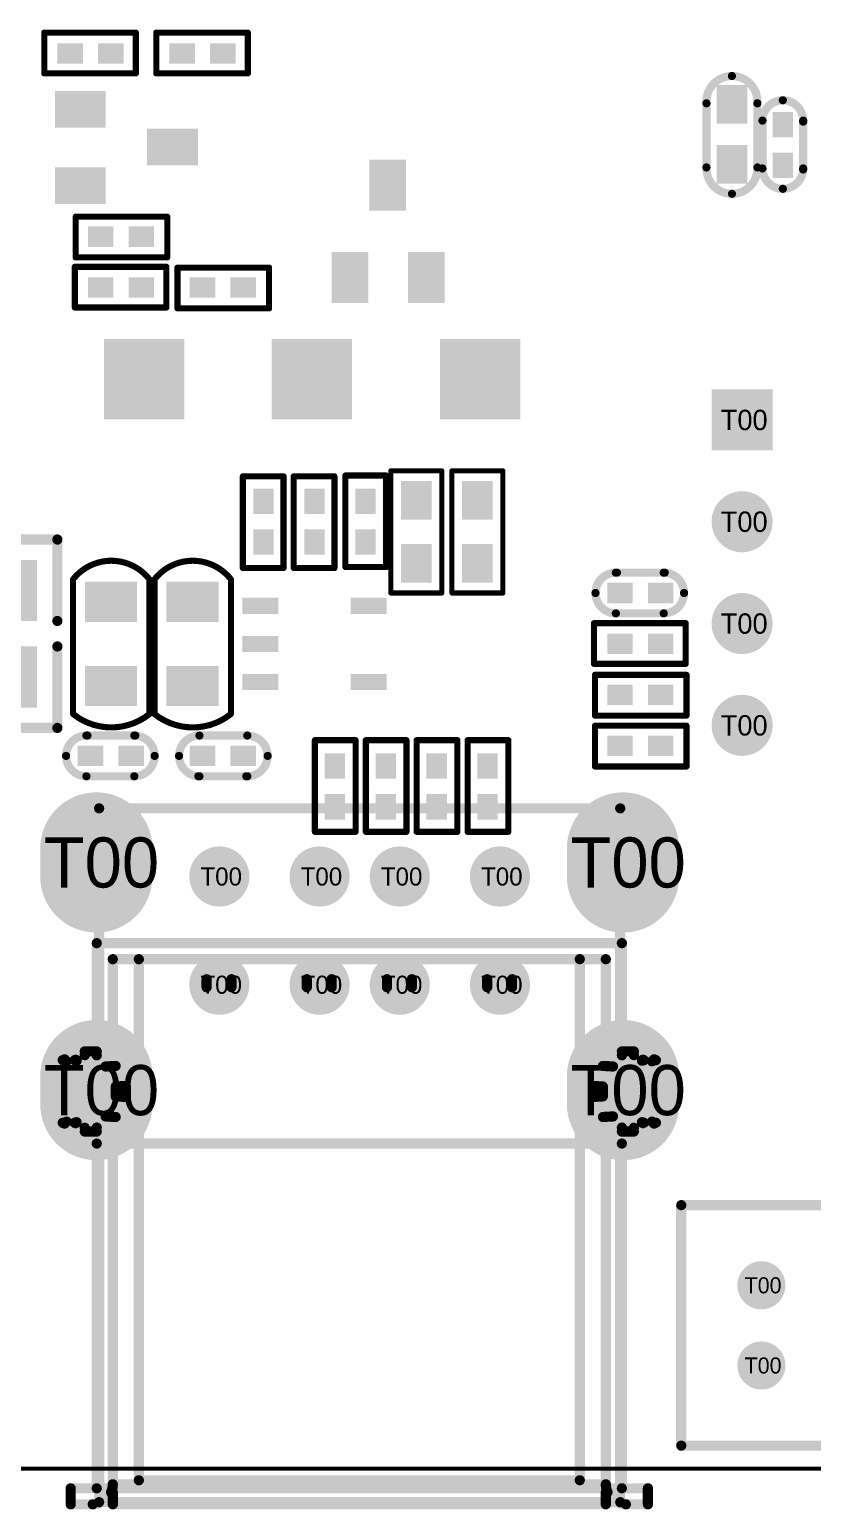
# Model space of a CAD drawing. Extents: x -400 to 4142, y 20 to 2756.
# Drawn here: x 1130 to 1899, y 20 to 1473 of the extents above; entities that cross this region are included whole.
import ezdxf

# ---------------------------------------------------------------- set-up
doc = ezdxf.new("R2010")
doc.units = 0
doc.header["$MEASUREMENT"] = 0
for name, color, linetype in [('2DLINES_1', 3, 'Continuous'), ('BOARD_OUTLINE', 1, 'Continuous'), ('COMP_OUTLINE_BOTTOM', 6, 'Continuous'), ('COMP_OUTLINE_TOP', 4, 'Continuous'), ('PADLAYER_BOTTOM', 7, 'Continuous'), ('PADLAYER_TOP', 5, 'Continuous'), ('TOOL_TOP', 8, 'Continuous'), ('TOOLCODE_TOP', 9, 'Continuous')]:
    doc.layers.add(name, color=color, linetype=linetype)

msp = doc.modelspace()

# ---------------------------------------------------------------- linework, layer by layer
at = {"layer": '2DLINES_1', "const_width": 10}
for points in [[(1198.473, 708.47), (1710.284, 708.47)], [(1198.473, 26.974), (1198.473, 708.47)], [(1710.284, 708.47), (1710.284, 26.974)], [(1710.284, 26.974), (1198.473, 26.974)]]:
    msp.add_lwpolyline(points, dxfattribs=at)
at = {"layer": '2DLINES_1', "const_width": 5}
for points in [[(1195.973, 708.47, 1), (1200.973, 708.47, 1)], [(1195.973, 708.47, 1), (1200.973, 708.47, 1)], [(1707.784, 708.47, 1), (1712.784, 708.47, 1)], [(1707.784, 708.47, 1), (1712.784, 708.47, 1)], [(1195.973, 26.974, 1), (1200.973, 26.974, 1)], [(1195.973, 26.974, 1), (1200.973, 26.974, 1)], [(1707.784, 26.974, 1), (1712.784, 26.974, 1)], [(1707.784, 26.974, 1), (1712.784, 26.974, 1)]]:
    msp.add_lwpolyline(points, format="xyb", close=True, dxfattribs=at)
at = {"layer": 'BOARD_OUTLINE', "const_width": 3.937}
msp.add_lwpolyline([(73.858, 60), (3930.866, 60, 0.414214)], format="xyb", dxfattribs=at)
at = {"layer": 'COMP_OUTLINE_BOTTOM'}
for points, const_width in [([(1234.57, 1470.39), (1144.57, 1470.39)], 6), ([(1144.57, 1470.39), (1144.57, 1430.39)], 6), ([(1234.57, 1430.39), (1234.57, 1470.39)], 6), ([(1344.57, 1470.39), (1254.57, 1470.39)], 6), ([(1254.57, 1470.39), (1254.57, 1430.39)], 6), ([(1344.57, 1430.39), (1344.57, 1470.39)], 6), ([(1144.57, 1430.39), (1234.57, 1430.39)], 6), ([(1254.57, 1430.39), (1344.57, 1430.39)], 6), ([(1850, 1384), (1850, 1337)], 8), ([(1890, 1383), (1890, 1336)], 8), ([(1175.43, 1289.61), (1175.43, 1249.61)], 6), ([(1265.43, 1289.61), (1175.43, 1289.61)], 6), ([(1265.43, 1249.61), (1265.43, 1289.61)], 6), ([(1175.43, 1249.61), (1265.43, 1249.61)], 6), ([(1264.57, 1240.39), (1174.57, 1240.39)], 6), ([(1174.57, 1240.39), (1174.57, 1200.39)], 6), ([(1264.57, 1200.39), (1264.57, 1240.39)], 6), ([(1275.43, 1239.61), (1275.43, 1199.61)], 6), ([(1365.43, 1239.61), (1275.43, 1239.61)], 6), ([(1365.43, 1199.61), (1365.43, 1239.61)], 6), ([(1174.57, 1200.39), (1264.57, 1200.39)], 6), ([(1275.43, 1199.61), (1365.43, 1199.61)], 6), ([(1379.61, 1034.57), (1339.61, 1034.57)], 6), ([(1339.61, 1034.57), (1339.61, 944.57)], 6), ([(1379.61, 944.57), (1379.61, 1034.57)], 6), ([(1429.61, 1034.57), (1389.61, 1034.57)], 6), ([(1389.61, 1034.57), (1389.61, 944.57)], 6), ([(1429.61, 944.57), (1429.61, 1034.57)], 6), ([(1480.39, 1035.43), (1440.39, 1035.43)], 6), ([(1440.39, 1035.43), (1440.39, 945.43)], 6), ([(1480.39, 945.43), (1480.39, 1035.43)], 6), ([(1535, 1040), (1485, 1040)], 5), ([(1485, 1040), (1485, 920)], 5), ([(1535, 920), (1535, 1040)], 5), ([(1595, 1040), (1545, 1040)], 5), ([(1545, 1040), (1545, 920)], 5), ([(1595, 920), (1595, 1040)], 5), ([(1157.5, 972.5), (1062.5, 972.5)], 10), ([(1157.5, 892.5), (1157.5, 972.5)], 10), ([(1339.61, 944.57), (1379.61, 944.57)], 6), ([(1389.61, 944.57), (1429.61, 944.57)], 6), ([(1440.39, 945.43), (1480.39, 945.43)], 6), ([(1707, 940), (1754, 940)], 8), ([(1485, 920), (1535, 920)], 5), ([(1545, 920), (1595, 920)], 5), ([(1706, 900), (1753, 900)], 8), ([(1774.57, 890.39), (1684.57, 890.39)], 6), ([(1684.57, 890.39), (1684.57, 850.39)], 6), ([(1774.57, 850.39), (1774.57, 890.39)], 6), ([(1157.5, 867.5), (1157.5, 787.5)], 10), ([(1684.57, 850.39), (1774.57, 850.39)], 6), ([(1685.43, 839.61), (1685.43, 799.61)], 6), ([(1775.43, 839.61), (1685.43, 839.61)], 6), ([(1775.43, 799.61), (1775.43, 839.61)], 6), ([(1685.43, 799.61), (1775.43, 799.61)], 6), ([(1157.5, 787.5), (1062.5, 787.5)], 10), ([(1685.43, 789.61), (1685.43, 749.61)], 6), ([(1775.43, 789.61), (1685.43, 789.61)], 6), ([(1775.43, 749.61), (1775.43, 789.61)], 6), ([(1187, 780), (1234, 780)], 8), ([(1344, 780), (1297, 780)], 8), ([(1450.39, 775.43), (1410.39, 775.43)], 6), ([(1410.39, 775.43), (1410.39, 685.43)], 6), ([(1450.39, 685.43), (1450.39, 775.43)], 6), ([(1500.39, 775.43), (1460.39, 775.43)], 6), ([(1460.39, 775.43), (1460.39, 685.43)], 6), ([(1500.39, 685.43), (1500.39, 775.43)], 6), ([(1550.39, 775.43), (1510.39, 775.43)], 6), ([(1510.39, 775.43), (1510.39, 685.43)], 6), ([(1550.39, 685.43), (1550.39, 775.43)], 6), ([(1600.39, 775.43), (1560.39, 775.43)], 6), ([(1560.39, 775.43), (1560.39, 685.43)], 6), ([(1600.39, 685.43), (1600.39, 775.43)], 6), ([(1186, 740), (1233, 740)], 8), ([(1343, 740), (1296, 740)], 8), ([(1685.43, 749.61), (1775.43, 749.61)], 6), ([(1410.39, 685.43), (1450.39, 685.43)], 6), ([(1460.39, 685.43), (1500.39, 685.43)], 6), ([(1510.39, 685.43), (1550.39, 685.43)], 6), ([(1560.39, 685.43), (1600.39, 685.43)], 6)]:
    msp.add_lwpolyline(points, dxfattribs=dict(at, const_width=const_width))
for points, const_width in [([(1143.07, 1470.39, 1), (1146.07, 1470.39, 1)], 3), ([(1143.07, 1470.39, 1), (1146.07, 1470.39, 1)], 3), ([(1233.07, 1470.39, 1), (1236.07, 1470.39, 1)], 3), ([(1233.07, 1470.39, 1), (1236.07, 1470.39, 1)], 3), ([(1253.07, 1470.39, 1), (1256.07, 1470.39, 1)], 3), ([(1253.07, 1470.39, 1), (1256.07, 1470.39, 1)], 3), ([(1343.07, 1470.39, 1), (1346.07, 1470.39, 1)], 3), ([(1343.07, 1470.39, 1), (1346.07, 1470.39, 1)], 3), ([(1143.07, 1430.39, 1), (1146.07, 1430.39, 1)], 3), ([(1143.07, 1430.39, 1), (1146.07, 1430.39, 1)], 3), ([(1233.07, 1430.39, 1), (1236.07, 1430.39, 1)], 3), ([(1233.07, 1430.39, 1), (1236.07, 1430.39, 1)], 3), ([(1253.07, 1430.39, 1), (1256.07, 1430.39, 1)], 3), ([(1253.07, 1430.39, 1), (1256.07, 1430.39, 1)], 3), ([(1343.07, 1430.39, 1), (1346.07, 1430.39, 1)], 3), ([(1343.07, 1430.39, 1), (1346.07, 1430.39, 1)], 3), ([(1818, 1427.799, 1), (1822, 1427.799, 1)], 4), ([(1818, 1427.799, 1), (1822, 1427.799, 1)], 4), ([(1793, 1400.99, 1), (1797, 1400.99, 1)], 4), ([(1793, 1400.99, 1), (1797, 1400.99, 1)], 4), ([(1843, 1400.99, 1), (1847, 1400.99, 1)], 4), ([(1843, 1400.99, 1), (1847, 1400.99, 1)], 4), ([(1868, 1404, 1), (1872, 1404, 1)], 4), ([(1868, 1404, 1), (1872, 1404, 1)], 4), ([(1848, 1384, 1), (1852, 1384, 1)], 4), ([(1848, 1384, 1), (1852, 1384, 1)], 4), ([(1888, 1384, 1), (1892, 1384, 1)], 4), ([(1888, 1383, 1), (1892, 1383, 1)], 4), ([(1793, 1337.99, 1), (1797, 1337.99, 1)], 4), ([(1793, 1337.99, 1), (1797, 1337.99, 1)], 4), ([(1843, 1337.99, 1), (1847, 1337.99, 1)], 4), ([(1843, 1337.99, 1), (1847, 1337.99, 1)], 4), ([(1848, 1337, 1), (1852, 1337, 1)], 4), ([(1848, 1337, 1), (1852, 1337, 1)], 4), ([(1888, 1337, 1), (1892, 1337, 1)], 4), ([(1888, 1336, 1), (1892, 1336, 1)], 4), ([(1818, 1312.079, 1), (1822, 1312.079, 1)], 4), ([(1818, 1312.079, 1), (1822, 1312.079, 1)], 4), ([(1868, 1317, 1), (1872, 1317, 1)], 4), ([(1868, 1317, 1), (1872, 1317, 1)], 4), ([(1173.93, 1289.61, 1), (1176.93, 1289.61, 1)], 3), ([(1173.93, 1289.61, 1), (1176.93, 1289.61, 1)], 3), ([(1263.93, 1289.61, 1), (1266.93, 1289.61, 1)], 3), ([(1263.93, 1289.61, 1), (1266.93, 1289.61, 1)], 3), ([(1173.93, 1249.61, 1), (1176.93, 1249.61, 1)], 3), ([(1173.93, 1249.61, 1), (1176.93, 1249.61, 1)], 3), ([(1263.93, 1249.61, 1), (1266.93, 1249.61, 1)], 3), ([(1263.93, 1249.61, 1), (1266.93, 1249.61, 1)], 3), ([(1173.07, 1240.39, 1), (1176.07, 1240.39, 1)], 3), ([(1173.07, 1240.39, 1), (1176.07, 1240.39, 1)], 3), ([(1263.07, 1240.39, 1), (1266.07, 1240.39, 1)], 3), ([(1263.07, 1240.39, 1), (1266.07, 1240.39, 1)], 3), ([(1273.93, 1239.61, 1), (1276.93, 1239.61, 1)], 3), ([(1273.93, 1239.61, 1), (1276.93, 1239.61, 1)], 3), ([(1363.93, 1239.61, 1), (1366.93, 1239.61, 1)], 3), ([(1363.93, 1239.61, 1), (1366.93, 1239.61, 1)], 3), ([(1173.07, 1200.39, 1), (1176.07, 1200.39, 1)], 3), ([(1173.07, 1200.39, 1), (1176.07, 1200.39, 1)], 3), ([(1263.07, 1200.39, 1), (1266.07, 1200.39, 1)], 3), ([(1263.07, 1200.39, 1), (1266.07, 1200.39, 1)], 3), ([(1273.93, 1199.61, 1), (1276.93, 1199.61, 1)], 3), ([(1273.93, 1199.61, 1), (1276.93, 1199.61, 1)], 3), ([(1363.93, 1199.61, 1), (1366.93, 1199.61, 1)], 3), ([(1363.93, 1199.61, 1), (1366.93, 1199.61, 1)], 3), ([(1338.11, 1034.57, 1), (1341.11, 1034.57, 1)], 3), ([(1338.11, 1034.57, 1), (1341.11, 1034.57, 1)], 3), ([(1378.11, 1034.57, 1), (1381.11, 1034.57, 1)], 3), ([(1378.11, 1034.57, 1), (1381.11, 1034.57, 1)], 3), ([(1388.11, 1034.57, 1), (1391.11, 1034.57, 1)], 3), ([(1388.11, 1034.57, 1), (1391.11, 1034.57, 1)], 3), ([(1428.11, 1034.57, 1), (1431.11, 1034.57, 1)], 3), ([(1428.11, 1034.57, 1), (1431.11, 1034.57, 1)], 3), ([(1438.89, 1035.43, 1), (1441.89, 1035.43, 1)], 3), ([(1438.89, 1035.43, 1), (1441.89, 1035.43, 1)], 3), ([(1478.89, 1035.43, 1), (1481.89, 1035.43, 1)], 3), ([(1478.89, 1035.43, 1), (1481.89, 1035.43, 1)], 3), ([(1483.75, 1040, 1), (1486.25, 1040, 1)], 2.5), ([(1483.75, 1040, 1), (1486.25, 1040, 1)], 2.5), ([(1533.75, 1040, 1), (1536.25, 1040, 1)], 2.5), ([(1533.75, 1040, 1), (1536.25, 1040, 1)], 2.5), ([(1543.75, 1040, 1), (1546.25, 1040, 1)], 2.5), ([(1543.75, 1040, 1), (1546.25, 1040, 1)], 2.5), ([(1593.75, 1040, 1), (1596.25, 1040, 1)], 2.5), ([(1593.75, 1040, 1), (1596.25, 1040, 1)], 2.5), ([(1155, 972.5, 1), (1160, 972.5, 1)], 5), ([(1155, 972.5, 1), (1160, 972.5, 1)], 5), ([(1208.9, 951.696, 1), (1211.9, 951.696, 1)], 3), ([(1208.9, 951.696, 1), (1211.9, 951.696, 1)], 3), ([(1288.9, 951.696, 1), (1291.9, 951.696, 1)], 3), ([(1288.9, 951.696, 1), (1291.9, 951.696, 1)], 3), ([(1338.11, 944.57, 1), (1341.11, 944.57, 1)], 3), ([(1338.11, 944.57, 1), (1341.11, 944.57, 1)], 3), ([(1378.11, 944.57, 1), (1381.11, 944.57, 1)], 3), ([(1378.11, 944.57, 1), (1381.11, 944.57, 1)], 3), ([(1388.11, 944.57, 1), (1391.11, 944.57, 1)], 3), ([(1388.11, 944.57, 1), (1391.11, 944.57, 1)], 3), ([(1428.11, 944.57, 1), (1431.11, 944.57, 1)], 3), ([(1428.11, 944.57, 1), (1431.11, 944.57, 1)], 3), ([(1438.89, 945.43, 1), (1441.89, 945.43, 1)], 3), ([(1438.89, 945.43, 1), (1441.89, 945.43, 1)], 3), ([(1478.89, 945.43, 1), (1481.89, 945.43, 1)], 3), ([(1478.89, 945.43, 1), (1481.89, 945.43, 1)], 3), ([(1171.4, 933.458, 1), (1174.4, 933.458, 1)], 3), ([(1171.4, 933.458, 1), (1174.4, 933.458, 1)], 3), ([(1246.4, 933.458, 1), (1249.4, 933.458, 1)], 3), ([(1246.4, 933.458, 1), (1249.4, 933.458, 1)], 3), ([(1251.4, 933.458, 1), (1254.4, 933.458, 1)], 3), ([(1251.4, 933.458, 1), (1254.4, 933.458, 1)], 3), ([(1326.4, 933.458, 1), (1329.4, 933.458, 1)], 3), ([(1326.4, 933.458, 1), (1329.4, 933.458, 1)], 3), ([(1704, 940, 1), (1708, 940, 1)], 4), ([(1705, 940, 1), (1709, 940, 1)], 4), ([(1751, 940, 1), (1755, 940, 1)], 4), ([(1752, 940, 1), (1756, 940, 1)], 4), ([(1483.75, 920, 1), (1486.25, 920, 1)], 2.5), ([(1483.75, 920, 1), (1486.25, 920, 1)], 2.5), ([(1533.75, 920, 1), (1536.25, 920, 1)], 2.5), ([(1533.75, 920, 1), (1536.25, 920, 1)], 2.5), ([(1543.75, 920, 1), (1546.25, 920, 1)], 2.5), ([(1543.75, 920, 1), (1546.25, 920, 1)], 2.5), ([(1593.75, 920, 1), (1596.25, 920, 1)], 2.5), ([(1593.75, 920, 1), (1596.25, 920, 1)], 2.5), ([(1684, 920, 1), (1688, 920, 1)], 4), ([(1684, 920, 1), (1688, 920, 1)], 4), ([(1771, 920, 1), (1775, 920, 1)], 4), ([(1771, 920, 1), (1775, 920, 1)], 4), ([(1704, 900, 1), (1708, 900, 1)], 4), ([(1704, 900, 1), (1708, 900, 1)], 4), ([(1751, 900, 1), (1755, 900, 1)], 4), ([(1751, 900, 1), (1755, 900, 1)], 4), ([(1155, 892.5, 1), (1160, 892.5, 1)], 5), ([(1683.07, 890.39, 1), (1686.07, 890.39, 1)], 3), ([(1683.07, 890.39, 1), (1686.07, 890.39, 1)], 3), ([(1773.07, 890.39, 1), (1776.07, 890.39, 1)], 3), ([(1773.07, 890.39, 1), (1776.07, 890.39, 1)], 3), ([(1155, 867.5, 1), (1160, 867.5, 1)], 5), ([(1683.07, 850.39, 1), (1686.07, 850.39, 1)], 3), ([(1683.07, 850.39, 1), (1686.07, 850.39, 1)], 3), ([(1773.07, 850.39, 1), (1776.07, 850.39, 1)], 3), ([(1773.07, 850.39, 1), (1776.07, 850.39, 1)], 3), ([(1683.93, 839.61, 1), (1686.93, 839.61, 1)], 3), ([(1683.93, 839.61, 1), (1686.93, 839.61, 1)], 3), ([(1773.93, 839.61, 1), (1776.93, 839.61, 1)], 3), ([(1773.93, 839.61, 1), (1776.93, 839.61, 1)], 3), ([(1171.4, 801.07, 1), (1174.4, 801.07, 1)], 3), ([(1171.4, 801.07, 1), (1174.4, 801.07, 1)], 3), ([(1246.4, 801.07, 1), (1249.4, 801.07, 1)], 3), ([(1246.4, 801.07, 1), (1249.4, 801.07, 1)], 3), ([(1251.4, 801.07, 1), (1254.4, 801.07, 1)], 3), ([(1251.4, 801.07, 1), (1254.4, 801.07, 1)], 3), ([(1326.4, 801.07, 1), (1329.4, 801.07, 1)], 3), ([(1326.4, 801.07, 1), (1329.4, 801.07, 1)], 3), ([(1683.93, 799.61, 1), (1686.93, 799.61, 1)], 3), ([(1683.93, 799.61, 1), (1686.93, 799.61, 1)], 3), ([(1773.93, 799.61, 1), (1776.93, 799.61, 1)], 3), ([(1773.93, 799.61, 1), (1776.93, 799.61, 1)], 3), ([(1155, 787.5, 1), (1160, 787.5, 1)], 5), ([(1155, 787.5, 1), (1160, 787.5, 1)], 5), ([(1208.9, 787.987, 1), (1211.9, 787.987, 1)], 3), ([(1208.9, 787.987, 1), (1211.9, 787.987, 1)], 3), ([(1288.9, 787.987, 1), (1291.9, 787.987, 1)], 3), ([(1288.9, 787.987, 1), (1291.9, 787.987, 1)], 3), ([(1683.93, 789.61, 1), (1686.93, 789.61, 1)], 3), ([(1683.93, 789.61, 1), (1686.93, 789.61, 1)], 3), ([(1773.93, 789.61, 1), (1776.93, 789.61, 1)], 3), ([(1773.93, 789.61, 1), (1776.93, 789.61, 1)], 3), ([(1184, 780, 1), (1188, 780, 1)], 4), ([(1185, 780, 1), (1189, 780, 1)], 4), ([(1231, 780, 1), (1235, 780, 1)], 4), ([(1232, 780, 1), (1236, 780, 1)], 4), ([(1295, 780, 1), (1299, 780, 1)], 4), ([(1295, 780, 1), (1299, 780, 1)], 4), ([(1342, 780, 1), (1346, 780, 1)], 4), ([(1342, 780, 1), (1346, 780, 1)], 4), ([(1408.89, 775.43, 1), (1411.89, 775.43, 1)], 3), ([(1408.89, 775.43, 1), (1411.89, 775.43, 1)], 3), ([(1448.89, 775.43, 1), (1451.89, 775.43, 1)], 3), ([(1448.89, 775.43, 1), (1451.89, 775.43, 1)], 3), ([(1458.89, 775.43, 1), (1461.89, 775.43, 1)], 3), ([(1458.89, 775.43, 1), (1461.89, 775.43, 1)], 3), ([(1498.89, 775.43, 1), (1501.89, 775.43, 1)], 3), ([(1498.89, 775.43, 1), (1501.89, 775.43, 1)], 3), ([(1508.89, 775.43, 1), (1511.89, 775.43, 1)], 3), ([(1508.89, 775.43, 1), (1511.89, 775.43, 1)], 3), ([(1548.89, 775.43, 1), (1551.89, 775.43, 1)], 3), ([(1548.89, 775.43, 1), (1551.89, 775.43, 1)], 3), ([(1558.89, 775.43, 1), (1561.89, 775.43, 1)], 3), ([(1558.89, 775.43, 1), (1561.89, 775.43, 1)], 3), ([(1598.89, 775.43, 1), (1601.89, 775.43, 1)], 3), ([(1598.89, 775.43, 1), (1601.89, 775.43, 1)], 3), ([(1164, 760, 1), (1168, 760, 1)], 4), ([(1164, 760, 1), (1168, 760, 1)], 4), ([(1251, 760, 1), (1255, 760, 1)], 4), ([(1251, 760, 1), (1255, 760, 1)], 4), ([(1275, 760, 1), (1279, 760, 1)], 4), ([(1275, 760, 1), (1279, 760, 1)], 4), ([(1362, 760, 1), (1366, 760, 1)], 4), ([(1362, 760, 1), (1366, 760, 1)], 4), ([(1184, 740, 1), (1188, 740, 1)], 4), ([(1184, 740, 1), (1188, 740, 1)], 4), ([(1231, 740, 1), (1235, 740, 1)], 4), ([(1231, 740, 1), (1235, 740, 1)], 4), ([(1294, 740, 1), (1298, 740, 1)], 4), ([(1295, 740, 1), (1299, 740, 1)], 4), ([(1341, 740, 1), (1345, 740, 1)], 4), ([(1342, 740, 1), (1346, 740, 1)], 4), ([(1683.93, 749.61, 1), (1686.93, 749.61, 1)], 3), ([(1683.93, 749.61, 1), (1686.93, 749.61, 1)], 3), ([(1773.93, 749.61, 1), (1776.93, 749.61, 1)], 3), ([(1773.93, 749.61, 1), (1776.93, 749.61, 1)], 3), ([(1408.89, 685.43, 1), (1411.89, 685.43, 1)], 3), ([(1408.89, 685.43, 1), (1411.89, 685.43, 1)], 3), ([(1448.89, 685.43, 1), (1451.89, 685.43, 1)], 3), ([(1448.89, 685.43, 1), (1451.89, 685.43, 1)], 3), ([(1458.89, 685.43, 1), (1461.89, 685.43, 1)], 3), ([(1458.89, 685.43, 1), (1461.89, 685.43, 1)], 3), ([(1498.89, 685.43, 1), (1501.89, 685.43, 1)], 3), ([(1498.89, 685.43, 1), (1501.89, 685.43, 1)], 3), ([(1508.89, 685.43, 1), (1511.89, 685.43, 1)], 3), ([(1508.89, 685.43, 1), (1511.89, 685.43, 1)], 3), ([(1548.89, 685.43, 1), (1551.89, 685.43, 1)], 3), ([(1548.89, 685.43, 1), (1551.89, 685.43, 1)], 3), ([(1558.89, 685.43, 1), (1561.89, 685.43, 1)], 3), ([(1558.89, 685.43, 1), (1561.89, 685.43, 1)], 3), ([(1598.89, 685.43, 1), (1601.89, 685.43, 1)], 3), ([(1598.89, 685.43, 1), (1601.89, 685.43, 1)], 3)]:
    msp.add_lwpolyline(points, format="xyb", close=True, dxfattribs=dict(at, const_width=const_width))
for points, const_width in [([(1820, 1427.799, 0.434813), (1795, 1400.99)], 8), ([(1845, 1400.99, 0.434813), (1820, 1427.799, 0.434813)], 8), ([(1795, 1400.99), (1795, 1337.99, 0.424732)], 8), ([(1845, 1337.99), (1845, 1400.99, 0.434813)], 8), ([(1870, 1404, 0.414214), (1850, 1384)], 8), ([(1890, 1384, 0.414214), (1870, 1404, 0.414214)], 8), ([(1795, 1337.99, 0.424732), (1820, 1312.079, 0.424732)], 8), ([(1820, 1312.079, 0.424732), (1845, 1337.99)], 8), ([(1850, 1337, 0.414214), (1870, 1317, 0.414214)], 8), ([(1870, 1317, 0.414214), (1890, 1337)], 8), ([(1210.4, 951.696, 0.230282), (1172.9, 933.458)], 6), ([(1247.9, 933.458, 0.230282), (1210.4, 951.696, 0.230282)], 6), ([(1290.4, 951.696, 0.230282), (1252.9, 933.458)], 6), ([(1327.9, 933.458, 0.230282), (1290.4, 951.696, 0.230282)], 6), ([(1172.9, 933.458), (1172.9, 801.07, 0.169436)], 6), ([(1247.9, 801.07), (1247.9, 933.458, 0.230282)], 6), ([(1252.9, 933.458), (1252.9, 801.07, 0.169436)], 6), ([(1327.9, 801.07), (1327.9, 933.458, 0.230282)], 6), ([(1706, 940, 0.414214), (1686, 920, 0.414214)], 8), ([(1773, 920, 0.414214), (1753, 940)], 8), ([(1686, 920, 0.414214), (1706, 900)], 8), ([(1753, 900, 0.414214), (1773, 920, 0.414214)], 8), ([(1172.9, 801.07, 0.169436), (1210.4, 787.987, 0.169436)], 6), ([(1210.4, 787.987, 0.169436), (1247.9, 801.07)], 6), ([(1252.9, 801.07, 0.169436), (1290.4, 787.987, 0.169436)], 6), ([(1290.4, 787.987, 0.169436), (1327.9, 801.07)], 6), ([(1186, 780, 0.414214), (1166, 760, 0.414214)], 8), ([(1253, 760, 0.414214), (1233, 780)], 8), ([(1297, 780, 0.414214), (1277, 760, 0.414214)], 8), ([(1364, 760, 0.414214), (1344, 780)], 8), ([(1166, 760, 0.414214), (1186, 740)], 8), ([(1233, 740, 0.414214), (1253, 760, 0.414214)], 8), ([(1277, 760, 0.414214), (1297, 740)], 8), ([(1344, 740, 0.414214), (1364, 760, 0.414214)], 8)]:
    msp.add_lwpolyline(points, format="xyb", dxfattribs=dict(at, const_width=const_width))
at = {"layer": 'COMP_OUTLINE_TOP', "const_width": 10}
for points in [[(1196.15, 576.069), (1711.898, 576.069)], [(1196.15, 40.636), (1196.15, 576.069)], [(1711.898, 40.636), (1711.898, 576.069)], [(1696.15, 560.321), (1211.898, 560.321)], [(1211.898, 36.699), (1211.898, 560.321)], [(1237.488, 560.321), (1237.488, 48.51)], [(1670.559, 560.321), (1670.559, 48.51)], [(1696.15, 36.699), (1696.15, 560.321)], [(1304.024, 540.636), (1328.433, 540.636)], [(1304.024, 532.762), (1304.024, 540.636)], [(1328.433, 540.636), (1328.433, 532.762)], [(1402.449, 540.636), (1426.858, 540.636)], [(1402.449, 532.762), (1402.449, 540.636)], [(1426.858, 540.636), (1426.858, 532.762)], [(1481.189, 540.636), (1505.599, 540.636)], [(1481.189, 532.762), (1481.189, 540.636)], [(1505.599, 540.636), (1505.599, 532.762)], [(1579.614, 540.636), (1604.024, 540.636)], [(1579.614, 532.762), (1579.614, 540.636)], [(1604.024, 540.636), (1604.024, 532.762)], [(1328.433, 532.762), (1304.024, 532.762)], [(1426.858, 532.762), (1402.449, 532.762)], [(1505.599, 532.762), (1481.189, 532.762)], [(1604.024, 532.762), (1579.614, 532.762)], [(1162.685, 399.641), (1162.685, 461.158)], [(1164.54, 461.961), (1184.339, 466.071)], [(1164.54, 461.961), (1164.54, 398.838)], [(1174.496, 399.641), (1174.496, 461.158)], [(1196.15, 465.862), (1175.423, 461.56)], [(1175.423, 461.56), (1175.423, 460.771)], [(1175.423, 460.771), (1175.423, 400.029)], [(1176.429, 460.592), (1214.703, 455.483)], [(1176.429, 460.592), (1176.429, 400.207)], [(1184.339, 391.029), (1184.339, 469.77)], [(1196.15, 469.77), (1184.339, 469.77)], [(1731.619, 460.592), (1693.344, 455.483)], [(1711.898, 469.77), (1723.709, 469.77)], [(1711.898, 465.862), (1732.624, 461.56)], [(1723.709, 391.029), (1723.709, 469.77)], [(1743.508, 461.961), (1723.709, 466.071)], [(1731.619, 460.592), (1731.619, 400.207)], [(1732.624, 461.56), (1732.624, 460.771)], [(1732.624, 460.771), (1732.624, 400.029)], [(1733.551, 461.158), (1733.551, 399.641)], [(1743.508, 461.961), (1743.508, 398.838)], [(1745.362, 461.158), (1745.362, 399.641)], [(1204.825, 454.916), (1166.55, 460.026)], [(1166.55, 460.026), (1166.55, 400.773)], [(1204.825, 454.916), (1214.703, 455.483)], [(1693.344, 455.483), (1703.222, 454.916)], [(1703.222, 454.916), (1741.497, 460.026)], [(1741.497, 460.026), (1741.497, 400.773)], [(1214.829, 435.261), (1224.707, 435.827)], [(1214.829, 435.261), (1214.829, 425.538)], [(1224.707, 435.827), (1224.707, 424.972)], [(1683.34, 435.827), (1693.219, 435.261)], [(1683.34, 435.827), (1683.34, 424.972)], [(1693.219, 435.261), (1693.219, 425.538)], [(1224.707, 424.972), (1214.829, 425.538)], [(1693.219, 425.538), (1683.34, 424.972)], [(1204.825, 405.883), (1166.55, 400.773)], [(1176.429, 400.207), (1214.703, 405.316)], [(1214.703, 405.316), (1204.825, 405.883)], [(1703.222, 405.883), (1693.344, 405.316)], [(1731.619, 400.207), (1693.344, 405.316)], [(1703.222, 405.883), (1741.497, 400.773)], [(1164.54, 398.838), (1184.339, 394.728)], [(1175.423, 400.029), (1175.423, 399.239)], [(1196.15, 394.937), (1175.423, 399.239)], [(1196.15, 391.029), (1184.339, 391.029)], [(1711.898, 394.937), (1732.624, 399.239)], [(1711.898, 391.029), (1723.709, 391.029)], [(1743.508, 398.838), (1723.709, 394.728)], [(1732.624, 400.029), (1732.624, 399.239)], [(1711.898, 379.218), (1196.15, 379.218)], [(1770.236, 82.52), (1770.236, 318.74)], [(1770.236, 318.74), (3738.74, 318.74)], [(3738.74, 82.52), (1770.236, 82.52)], [(1170.559, 40.636), (1170.559, 36.699)], [(1737.488, 40.636), (1170.559, 40.636)], [(1211.898, 44.573), (1696.15, 44.573)], [(1237.488, 48.51), (1670.559, 48.51)], [(1737.488, 40.636), (1737.488, 36.699)], [(1170.559, 36.699), (1170.559, 24.888)], [(1170.559, 24.888), (1192.213, 24.888)], [(1211.898, 36.699), (1211.898, 24.888)], [(1211.898, 24.888), (1696.15, 24.888)], [(1696.15, 36.699), (1696.15, 24.888)], [(1737.488, 24.888), (1715.835, 24.888)], [(1737.488, 36.699), (1737.488, 24.888)]]:
    msp.add_lwpolyline(points, dxfattribs=at)
at = {"layer": 'COMP_OUTLINE_TOP', "const_width": 5}
for points in [[(1193.65, 576.069, 1), (1198.65, 576.069, 1)], [(1193.65, 576.069, 1), (1198.65, 576.069, 1)], [(1709.398, 576.069, 1), (1714.398, 576.069, 1)], [(1709.398, 576.069, 1), (1714.398, 576.069, 1)], [(1209.398, 560.321, 1), (1214.398, 560.321, 1)], [(1209.398, 560.321, 1), (1214.398, 560.321, 1)], [(1234.988, 560.321, 1), (1239.988, 560.321, 1)], [(1668.059, 560.321, 1), (1673.059, 560.321, 1)], [(1693.65, 560.321, 1), (1698.65, 560.321, 1)], [(1693.65, 560.321, 1), (1698.65, 560.321, 1)], [(1301.524, 540.636, 1), (1306.524, 540.636, 1)], [(1301.524, 540.636, 1), (1306.524, 540.636, 1)], [(1325.933, 540.636, 1), (1330.933, 540.636, 1)], [(1325.933, 540.636, 1), (1330.933, 540.636, 1)], [(1399.949, 540.636, 1), (1404.949, 540.636, 1)], [(1399.949, 540.636, 1), (1404.949, 540.636, 1)], [(1424.358, 540.636, 1), (1429.358, 540.636, 1)], [(1424.358, 540.636, 1), (1429.358, 540.636, 1)], [(1478.689, 540.636, 1), (1483.689, 540.636, 1)], [(1478.689, 540.636, 1), (1483.689, 540.636, 1)], [(1503.099, 540.636, 1), (1508.099, 540.636, 1)], [(1503.099, 540.636, 1), (1508.099, 540.636, 1)], [(1577.114, 540.636, 1), (1582.114, 540.636, 1)], [(1577.114, 540.636, 1), (1582.114, 540.636, 1)], [(1601.524, 540.636, 1), (1606.524, 540.636, 1)], [(1601.524, 540.636, 1), (1606.524, 540.636, 1)], [(1301.524, 532.762, 1), (1306.524, 532.762, 1)], [(1301.524, 532.762, 1), (1306.524, 532.762, 1)], [(1325.933, 532.762, 1), (1330.933, 532.762, 1)], [(1325.933, 532.762, 1), (1330.933, 532.762, 1)], [(1399.949, 532.762, 1), (1404.949, 532.762, 1)], [(1399.949, 532.762, 1), (1404.949, 532.762, 1)], [(1424.358, 532.762, 1), (1429.358, 532.762, 1)], [(1424.358, 532.762, 1), (1429.358, 532.762, 1)], [(1478.689, 532.762, 1), (1483.689, 532.762, 1)], [(1478.689, 532.762, 1), (1483.689, 532.762, 1)], [(1503.099, 532.762, 1), (1508.099, 532.762, 1)], [(1503.099, 532.762, 1), (1508.099, 532.762, 1)], [(1577.114, 532.762, 1), (1582.114, 532.762, 1)], [(1577.114, 532.762, 1), (1582.114, 532.762, 1)], [(1601.524, 532.762, 1), (1606.524, 532.762, 1)], [(1601.524, 532.762, 1), (1606.524, 532.762, 1)], [(1160.185, 461.158, 1), (1165.185, 461.158, 1)], [(1162.04, 461.961, 1), (1167.04, 461.961, 1)], [(1162.04, 461.961, 1), (1167.04, 461.961, 1)], [(1171.996, 461.158, 1), (1176.996, 461.158, 1)], [(1172.923, 461.56, 1), (1177.923, 461.56, 1)], [(1172.923, 461.56, 1), (1177.923, 461.56, 1)], [(1172.923, 460.771, 1), (1177.923, 460.771, 1)], [(1172.923, 460.771, 1), (1177.923, 460.771, 1)], [(1173.929, 460.592, 1), (1178.929, 460.592, 1)], [(1173.929, 460.592, 1), (1178.929, 460.592, 1)], [(1181.839, 469.77, 1), (1186.839, 469.77, 1)], [(1181.839, 469.77, 1), (1186.839, 469.77, 1)], [(1181.839, 466.071, 1), (1186.839, 466.071, 1)], [(1193.65, 469.77, 1), (1198.65, 469.77, 1)], [(1193.65, 465.862, 1), (1198.65, 465.862, 1)], [(1709.398, 469.77, 1), (1714.398, 469.77, 1)], [(1709.398, 465.862, 1), (1714.398, 465.862, 1)], [(1721.209, 469.77, 1), (1726.209, 469.77, 1)], [(1721.209, 469.77, 1), (1726.209, 469.77, 1)], [(1721.209, 466.071, 1), (1726.209, 466.071, 1)], [(1729.119, 460.592, 1), (1734.119, 460.592, 1)], [(1729.119, 460.592, 1), (1734.119, 460.592, 1)], [(1730.124, 461.56, 1), (1735.124, 461.56, 1)], [(1730.124, 461.56, 1), (1735.124, 461.56, 1)], [(1730.124, 460.771, 1), (1735.124, 460.771, 1)], [(1730.124, 460.771, 1), (1735.124, 460.771, 1)], [(1731.051, 461.158, 1), (1736.051, 461.158, 1)], [(1741.008, 461.961, 1), (1746.008, 461.961, 1)], [(1741.008, 461.961, 1), (1746.008, 461.961, 1)], [(1742.862, 461.158, 1), (1747.862, 461.158, 1)], [(1164.05, 460.026, 1), (1169.05, 460.026, 1)], [(1164.05, 460.026, 1), (1169.05, 460.026, 1)], [(1202.325, 454.916, 1), (1207.325, 454.916, 1)], [(1202.325, 454.916, 1), (1207.325, 454.916, 1)], [(1212.203, 455.483, 1), (1217.203, 455.483, 1)], [(1212.203, 455.483, 1), (1217.203, 455.483, 1)], [(1690.844, 455.483, 1), (1695.844, 455.483, 1)], [(1690.844, 455.483, 1), (1695.844, 455.483, 1)], [(1700.722, 454.916, 1), (1705.722, 454.916, 1)], [(1700.722, 454.916, 1), (1705.722, 454.916, 1)], [(1738.997, 460.026, 1), (1743.997, 460.026, 1)], [(1738.997, 460.026, 1), (1743.997, 460.026, 1)], [(1212.329, 435.261, 1), (1217.329, 435.261, 1)], [(1212.329, 435.261, 1), (1217.329, 435.261, 1)], [(1222.207, 435.827, 1), (1227.207, 435.827, 1)], [(1222.207, 435.827, 1), (1227.207, 435.827, 1)], [(1680.84, 435.827, 1), (1685.84, 435.827, 1)], [(1680.84, 435.827, 1), (1685.84, 435.827, 1)], [(1690.719, 435.261, 1), (1695.719, 435.261, 1)], [(1690.719, 435.261, 1), (1695.719, 435.261, 1)], [(1212.329, 425.538, 1), (1217.329, 425.538, 1)], [(1212.329, 425.538, 1), (1217.329, 425.538, 1)], [(1222.207, 424.972, 1), (1227.207, 424.972, 1)], [(1222.207, 424.972, 1), (1227.207, 424.972, 1)], [(1680.84, 424.972, 1), (1685.84, 424.972, 1)], [(1680.84, 424.972, 1), (1685.84, 424.972, 1)], [(1690.719, 425.538, 1), (1695.719, 425.538, 1)], [(1690.719, 425.538, 1), (1695.719, 425.538, 1)], [(1202.325, 405.883, 1), (1207.325, 405.883, 1)], [(1202.325, 405.883, 1), (1207.325, 405.883, 1)], [(1212.203, 405.316, 1), (1217.203, 405.316, 1)], [(1212.203, 405.316, 1), (1217.203, 405.316, 1)], [(1690.844, 405.316, 1), (1695.844, 405.316, 1)], [(1690.844, 405.316, 1), (1695.844, 405.316, 1)], [(1700.722, 405.883, 1), (1705.722, 405.883, 1)], [(1700.722, 405.883, 1), (1705.722, 405.883, 1)], [(1160.185, 399.641, 1), (1165.185, 399.641, 1)], [(1162.04, 398.838, 1), (1167.04, 398.838, 1)], [(1162.04, 398.838, 1), (1167.04, 398.838, 1)], [(1164.05, 400.773, 1), (1169.05, 400.773, 1)], [(1164.05, 400.773, 1), (1169.05, 400.773, 1)], [(1171.996, 399.641, 1), (1176.996, 399.641, 1)], [(1172.923, 400.029, 1), (1177.923, 400.029, 1)], [(1172.923, 400.029, 1), (1177.923, 400.029, 1)], [(1172.923, 399.239, 1), (1177.923, 399.239, 1)], [(1172.923, 399.239, 1), (1177.923, 399.239, 1)], [(1173.929, 400.207, 1), (1178.929, 400.207, 1)], [(1173.929, 400.207, 1), (1178.929, 400.207, 1)], [(1181.839, 394.728, 1), (1186.839, 394.728, 1)], [(1181.839, 391.029, 1), (1186.839, 391.029, 1)], [(1181.839, 391.029, 1), (1186.839, 391.029, 1)], [(1193.65, 394.937, 1), (1198.65, 394.937, 1)], [(1193.65, 391.029, 1), (1198.65, 391.029, 1)], [(1709.398, 394.937, 1), (1714.398, 394.937, 1)], [(1709.398, 391.029, 1), (1714.398, 391.029, 1)], [(1721.209, 394.728, 1), (1726.209, 394.728, 1)], [(1721.209, 391.029, 1), (1726.209, 391.029, 1)], [(1721.209, 391.029, 1), (1726.209, 391.029, 1)], [(1729.119, 400.207, 1), (1734.119, 400.207, 1)], [(1729.119, 400.207, 1), (1734.119, 400.207, 1)], [(1730.124, 400.029, 1), (1735.124, 400.029, 1)], [(1730.124, 400.029, 1), (1735.124, 400.029, 1)], [(1730.124, 399.239, 1), (1735.124, 399.239, 1)], [(1730.124, 399.239, 1), (1735.124, 399.239, 1)], [(1731.051, 399.641, 1), (1736.051, 399.641, 1)], [(1738.997, 400.773, 1), (1743.997, 400.773, 1)], [(1738.997, 400.773, 1), (1743.997, 400.773, 1)], [(1741.008, 398.838, 1), (1746.008, 398.838, 1)], [(1741.008, 398.838, 1), (1746.008, 398.838, 1)], [(1742.862, 399.641, 1), (1747.862, 399.641, 1)], [(1193.65, 379.218, 1), (1198.65, 379.218, 1)], [(1709.398, 379.218, 1), (1714.398, 379.218, 1)], [(1767.736, 318.74, 1), (1772.736, 318.74, 1)], [(1767.736, 318.74, 1), (1772.736, 318.74, 1)], [(1767.736, 82.52, 1), (1772.736, 82.52, 1)], [(1767.736, 82.52, 1), (1772.736, 82.52, 1)], [(1168.059, 40.636, 1), (1173.059, 40.636, 1)], [(1168.059, 40.636, 1), (1173.059, 40.636, 1)], [(1193.65, 40.636, 1), (1198.65, 40.636, 1)], [(1209.398, 44.573, 1), (1214.398, 44.573, 1)], [(1209.398, 44.573, 1), (1214.398, 44.573, 1)], [(1234.988, 48.51, 1), (1239.988, 48.51, 1)], [(1234.988, 48.51, 1), (1239.988, 48.51, 1)], [(1668.059, 48.51, 1), (1673.059, 48.51, 1)], [(1668.059, 48.51, 1), (1673.059, 48.51, 1)], [(1693.65, 44.573, 1), (1698.65, 44.573, 1)], [(1693.65, 44.573, 1), (1698.65, 44.573, 1)], [(1709.398, 40.636, 1), (1714.398, 40.636, 1)], [(1734.988, 40.636, 1), (1739.988, 40.636, 1)], [(1734.988, 40.636, 1), (1739.988, 40.636, 1)], [(1168.059, 36.699, 1), (1173.059, 36.699, 1)], [(1168.059, 36.699, 1), (1173.059, 36.699, 1)], [(1168.059, 24.888, 1), (1173.059, 24.888, 1)], [(1168.059, 24.888, 1), (1173.059, 24.888, 1)], [(1189.713, 24.888, 1), (1194.713, 24.888, 1)], [(1189.713, 24.888, 1), (1194.713, 24.888, 1)], [(1207.75, 36.689, 1), (1212.75, 36.689, 1)], [(1207.75, 36.689, 1), (1212.75, 36.689, 1)], [(1209.398, 36.699, 1), (1214.398, 36.699, 1)], [(1209.398, 36.699, 1), (1214.398, 36.699, 1)], [(1209.398, 24.888, 1), (1214.398, 24.888, 1)], [(1209.398, 24.888, 1), (1214.398, 24.888, 1)], [(1693.65, 36.699, 1), (1698.65, 36.699, 1)], [(1693.65, 36.699, 1), (1698.65, 36.699, 1)], [(1693.65, 24.888, 1), (1698.65, 24.888, 1)], [(1693.65, 24.888, 1), (1698.65, 24.888, 1)], [(1695.297, 36.689, 1), (1700.297, 36.689, 1)], [(1695.297, 36.689, 1), (1700.297, 36.689, 1)], [(1713.335, 24.888, 1), (1718.335, 24.888, 1)], [(1713.335, 24.888, 1), (1718.335, 24.888, 1)], [(1734.988, 36.699, 1), (1739.988, 36.699, 1)], [(1734.988, 36.699, 1), (1739.988, 36.699, 1)], [(1734.988, 24.888, 1), (1739.988, 24.888, 1)], [(1734.988, 24.888, 1), (1739.988, 24.888, 1)]]:
    msp.add_lwpolyline(points, format="xyb", close=True, dxfattribs=at)
at = {"layer": 'COMP_OUTLINE_TOP', "const_width": 10}
for points in [[(1210.25, 36.689, 0.103381), (1211.898, 44.573)], [(1696.15, 44.573, 0.103381), (1697.797, 36.689)], [(1192.213, 24.888, 0.298069), (1210.25, 36.689)], [(1697.797, 36.689, 0.298069), (1715.835, 24.888)]]:
    msp.add_lwpolyline(points, format="xyb", dxfattribs=at)
at = {"layer": 'PADLAYER_BOTTOM'}
for points, const_width in [([(1815, 990, 1), (1845, 990, 1)], 30), ([(1815, 890, 1), (1845, 890, 1)], 30), ([(1815, 790, 1), (1845, 790, 1)], 30), ([(1168.158, 669.1, 1), (1223.276, 669.1, 1)], 55.118), ([(1685.48, 669.1, 1), (1740.599, 669.1, 1)], 55.118), ([(1168.158, 641.541, 1), (1223.276, 641.541, 1)], 55.118), ([(1685.48, 641.541, 1), (1740.599, 641.541, 1)], 55.118), ([(1301.819, 641.541, 1), (1331.347, 641.541, 1)], 29.528), ([(1400.244, 641.541, 1), (1429.772, 641.541, 1)], 29.528), ([(1478.984, 641.541, 1), (1508.512, 641.541, 1)], 29.528), ([(1577.41, 641.541, 1), (1606.937, 641.541, 1)], 29.528), ([(1301.819, 535.242, 1), (1331.347, 535.242, 1)], 29.528), ([(1400.244, 535.242, 1), (1429.772, 535.242, 1)], 29.528), ([(1478.984, 535.242, 1), (1508.512, 535.242, 1)], 29.528), ([(1577.41, 535.242, 1), (1606.937, 535.242, 1)], 29.528), ([(1168.158, 445.478, 1), (1223.276, 445.478, 1)], 55.118), ([(1685.48, 445.478, 1), (1740.599, 445.478, 1)], 55.118), ([(1168.158, 417.919, 1), (1223.276, 417.919, 1)], 55.118), ([(1685.48, 417.919, 1), (1740.599, 417.919, 1)], 55.118), ([(1837.165, 240, 1), (1860.787, 240, 1)], 23.622), ([(1837.165, 161.26, 1), (1860.787, 161.26, 1)], 23.622)]:
    msp.add_lwpolyline(points, format="xyb", close=True, dxfattribs=dict(at, const_width=const_width))
for points in [[(1157.5, 1440), (1182.5, 1440), (1157.5, 1460), (1182.5, 1460)], [(1197.5, 1440), (1222.5, 1440), (1197.5, 1460), (1222.5, 1460)], [(1267.5, 1440), (1292.5, 1440), (1267.5, 1460), (1292.5, 1460)], [(1307.5, 1440), (1332.5, 1440), (1307.5, 1460), (1332.5, 1460)], [(1155, 1377), (1205, 1377), (1155, 1413), (1205, 1413)], [(1835, 1381), (1835, 1419), (1805, 1381), (1805, 1419)], [(1880, 1367.5), (1880, 1392.5), (1860, 1367.5), (1860, 1392.5)], [(1245.55, 1340), (1295.55, 1340), (1245.55, 1376), (1295.55, 1376)], [(1835, 1321.94), (1835, 1359.94), (1805, 1321.94), (1805, 1359.94)], [(1880, 1327.5), (1880, 1352.5), (1860, 1327.5), (1860, 1352.5)], [(1155, 1302), (1205, 1302), (1155, 1338), (1205, 1338)], [(1500, 1295.55), (1500, 1345.55), (1464, 1295.55), (1464, 1345.55)], [(1212.5, 1280), (1187.5, 1280), (1212.5, 1260), (1187.5, 1260)], [(1252.5, 1280), (1227.5, 1280), (1252.5, 1260), (1227.5, 1260)], [(1463, 1205), (1463, 1255), (1427, 1205), (1427, 1255)], [(1538, 1205), (1538, 1255), (1502, 1205), (1502, 1255)], [(1187.5, 1210), (1212.5, 1210), (1187.5, 1230), (1212.5, 1230)], [(1227.5, 1210), (1252.5, 1210), (1227.5, 1230), (1252.5, 1230)], [(1312.5, 1230), (1287.5, 1230), (1312.5, 1210), (1287.5, 1210)], [(1352.5, 1230), (1327.5, 1230), (1352.5, 1210), (1327.5, 1210)], [(1203.307, 1090.63), (1282.047, 1090.63), (1203.307, 1169.37), (1282.047, 1169.37)], [(1446.693, 1169.37), (1367.953, 1169.37), (1446.693, 1090.63), (1367.953, 1090.63)], [(1612.047, 1169.37), (1533.307, 1169.37), (1612.047, 1090.63), (1533.307, 1090.63)], [(1800, 1120), (1800, 1060), (1860, 1120), (1860, 1060)], [(1370, 997.5), (1370, 1022.5), (1350, 997.5), (1350, 1022.5)], [(1420, 997.5), (1420, 1022.5), (1400, 997.5), (1400, 1022.5)], [(1450, 1022.5), (1450, 997.5), (1470, 1022.5), (1470, 997.5)], [(1495, 1030), (1495, 992), (1525, 1030), (1525, 992)], [(1555, 1030), (1555, 992), (1585, 1030), (1585, 992)], [(1370, 957.5), (1370, 982.5), (1350, 957.5), (1350, 982.5)], [(1420, 957.5), (1420, 982.5), (1400, 957.5), (1400, 982.5)], [(1450, 982.5), (1450, 957.5), (1470, 982.5), (1470, 957.5)], [(1495, 968), (1495, 930), (1525, 968), (1525, 930)], [(1555, 968), (1555, 930), (1585, 968), (1585, 930)], [(1082.5, 952.5), (1082.5, 892.5), (1137.5, 952.5), (1137.5, 892.5)], [(1184.59, 891.655), (1235.77, 891.655), (1184.59, 931.025), (1235.77, 931.025)], [(1264.59, 891.655), (1315.77, 891.655), (1264.59, 931.025), (1315.77, 931.025)], [(1722.5, 930), (1697.5, 930), (1722.5, 910), (1697.5, 910)], [(1762.5, 930), (1737.5, 930), (1762.5, 910), (1737.5, 910)], [(1339.133, 899.528), (1374.566, 899.528), (1339.133, 915.276), (1374.566, 915.276)], [(1445.433, 899.528), (1480.866, 899.528), (1445.433, 915.276), (1480.866, 915.276)], [(1339.134, 862.126), (1374.566, 862.126), (1339.134, 877.874), (1374.566, 877.874)], [(1697.5, 860), (1722.5, 860), (1697.5, 880), (1722.5, 880)], [(1737.5, 860), (1762.5, 860), (1737.5, 880), (1762.5, 880)], [(1082.5, 867.5), (1082.5, 807.5), (1137.5, 867.5), (1137.5, 807.5)], [(1184.59, 808.975), (1235.77, 808.975), (1184.59, 848.345), (1235.77, 848.345)], [(1264.59, 808.975), (1315.77, 808.975), (1264.59, 848.345), (1315.77, 848.345)], [(1339.134, 824.724), (1374.567, 824.724), (1339.134, 840.472), (1374.567, 840.472)], [(1445.434, 824.724), (1480.867, 824.724), (1445.434, 840.472), (1480.867, 840.472)], [(1722.5, 830), (1697.5, 830), (1722.5, 810), (1697.5, 810)], [(1762.5, 830), (1737.5, 830), (1762.5, 810), (1737.5, 810)], [(1722.5, 780), (1697.5, 780), (1722.5, 760), (1697.5, 760)], [(1762.5, 780), (1737.5, 780), (1762.5, 760), (1737.5, 760)], [(1202.5, 770), (1177.5, 770), (1202.5, 750), (1177.5, 750)], [(1242.5, 770), (1217.5, 770), (1242.5, 750), (1217.5, 750)], [(1287.5, 750), (1312.5, 750), (1287.5, 770), (1312.5, 770)], [(1327.5, 750), (1352.5, 750), (1327.5, 770), (1352.5, 770)], [(1420, 762.5), (1420, 737.5), (1440, 762.5), (1440, 737.5)], [(1470, 762.5), (1470, 737.5), (1490, 762.5), (1490, 737.5)], [(1520, 762.5), (1520, 737.5), (1540, 762.5), (1540, 737.5)], [(1570, 762.5), (1570, 737.5), (1590, 762.5), (1590, 737.5)], [(1420, 722.5), (1420, 697.5), (1440, 722.5), (1440, 697.5)], [(1470, 722.5), (1470, 697.5), (1490, 722.5), (1490, 697.5)], [(1520, 722.5), (1520, 697.5), (1540, 722.5), (1540, 697.5)], [(1570, 722.5), (1570, 697.5), (1590, 722.5), (1590, 697.5)], [(1250.835, 641.541), (1250.835, 669.1), (1140.599, 641.541), (1140.599, 669.1)], [(1768.158, 641.541), (1768.158, 669.1), (1657.921, 641.541), (1657.921, 669.1)], [(1250.835, 417.919), (1250.835, 445.478), (1140.599, 417.919), (1140.599, 445.478)], [(1768.158, 417.919), (1768.158, 445.478), (1657.921, 417.919), (1657.921, 445.478)]]:
    msp.add_solid(points, dxfattribs=at)
at = {"layer": 'PADLAYER_TOP'}
for points, const_width in [([(1815, 990, 1), (1845, 990, 1)], 30), ([(1815, 890, 1), (1845, 890, 1)], 30), ([(1815, 790, 1), (1845, 790, 1)], 30), ([(1168.158, 669.1, 1), (1223.276, 669.1, 1)], 55.118), ([(1685.48, 665.163, 1), (1740.599, 665.163, 1)], 55.118), ([(1685.48, 645.478, 1), (1740.599, 645.478, 1)], 55.118), ([(1168.158, 641.541, 1), (1223.276, 641.541, 1)], 55.118), ([(1301.819, 641.541, 1), (1331.347, 641.541, 1)], 29.528), ([(1400.244, 641.541, 1), (1429.772, 641.541, 1)], 29.528), ([(1478.984, 641.541, 1), (1508.512, 641.541, 1)], 29.528), ([(1577.41, 641.541, 1), (1606.937, 641.541, 1)], 29.528), ([(1301.819, 535.242, 1), (1331.347, 535.242, 1)], 29.528), ([(1400.244, 535.242, 1), (1429.772, 535.242, 1)], 29.528), ([(1478.984, 535.242, 1), (1508.512, 535.242, 1)], 29.528), ([(1577.41, 535.242, 1), (1606.937, 535.242, 1)], 29.528), ([(1168.158, 445.478, 1), (1223.276, 445.478, 1)], 55.118), ([(1685.48, 445.478, 1), (1740.599, 445.478, 1)], 55.118), ([(1168.158, 417.919, 1), (1223.276, 417.919, 1)], 55.118), ([(1685.48, 417.919, 1), (1740.599, 417.919, 1)], 55.118), ([(1837.165, 240, 1), (1860.787, 240, 1)], 23.622), ([(1837.165, 161.26, 1), (1860.787, 161.26, 1)], 23.622)]:
    msp.add_lwpolyline(points, format="xyb", close=True, dxfattribs=dict(at, const_width=const_width))
for points in [[(1800, 1120), (1800, 1060), (1860, 1120), (1860, 1060)], [(1250.835, 641.541), (1250.835, 669.1), (1140.599, 641.541), (1140.599, 669.1)], [(1768.158, 645.478), (1768.158, 665.163), (1657.921, 645.478), (1657.921, 665.163)], [(1250.835, 417.919), (1250.835, 445.478), (1140.599, 417.919), (1140.599, 445.478)], [(1768.158, 417.919), (1768.158, 445.478), (1657.921, 417.919), (1657.921, 445.478)]]:
    msp.add_solid(points, dxfattribs=at)
at = {"layer": 'TOOL_TOP'}
for points, const_width in [([(1810, 1090, 1), (1850, 1090, 1), (1810, 1090)], 8), ([(1810, 990, 1), (1850, 990, 1), (1810, 990)], 8), ([(1810, 890, 1), (1850, 890, 1), (1810, 890)], 8), ([(1810, 790, 1), (1850, 790, 1), (1810, 790)], 8), ([(1146.504, 655.321, 1), (1244.929, 655.321, 1), (1146.504, 655.321)], 10), ([(1663.827, 655.321, 1), (1762.252, 655.321, 1), (1663.827, 655.321)], 10), ([(1298.866, 641.541, 1), (1334.299, 641.541, 1), (1298.866, 641.541)], 10), ([(1397.291, 641.541, 1), (1432.725, 641.541, 1), (1397.291, 641.541)], 10), ([(1476.032, 641.541, 1), (1511.465, 641.541, 1), (1476.032, 641.541)], 10), ([(1574.457, 641.541, 1), (1609.89, 641.541, 1), (1574.457, 641.541)], 10), ([(1298.866, 535.242, 1), (1334.299, 535.242, 1), (1298.866, 535.242)], 10), ([(1397.291, 535.242, 1), (1432.725, 535.242, 1), (1397.291, 535.242)], 10), ([(1476.032, 535.242, 1), (1511.465, 535.242, 1), (1476.032, 535.242)], 10), ([(1574.457, 535.242, 1), (1609.89, 535.242, 1), (1574.457, 535.242)], 10), ([(1146.504, 431.699, 1), (1244.929, 431.699, 1), (1146.504, 431.699)], 10), ([(1663.827, 431.699, 1), (1762.252, 431.699, 1), (1663.827, 431.699)], 10), ([(1833.228, 240, 1), (1864.724, 240, 1), (1833.228, 240)], 10), ([(1833.228, 161.26, 1), (1864.724, 161.26, 1), (1833.228, 161.26)], 10)]:
    msp.add_lwpolyline(points, format="xyb", dxfattribs=dict(at, const_width=const_width))

# ---------------------------------------------------------------- texts
at = {"layer": 'TOOLCODE_TOP'}
for height, p in [(20, (1809, 1080)), (20, (1809, 980)), (20, (1809, 880)), (20, (1809, 780)), (49.2126, (1144.043, 630.714)), (49.2126, (1661.366, 630.714)), (17.7165, (1297.98, 632.683)), (17.7165, (1396.406, 632.683)), (17.7165, (1475.146, 632.683)), (17.7165, (1573.571, 632.683)), (17.7165, (1297.98, 526.384)), (17.7165, (1396.406, 526.384)), (17.7165, (1475.146, 526.384)), (17.7165, (1573.571, 526.384)), (49.2126, (1144.043, 407.092)), (49.2126, (1661.366, 407.092)), (15.748, (1832.441, 232.126)), (15.748, (1832.441, 153.386))]:
    msp.add_text('T00', height=height, dxfattribs=at).set_placement(p)

doc.saveas('drawing.dxf')
